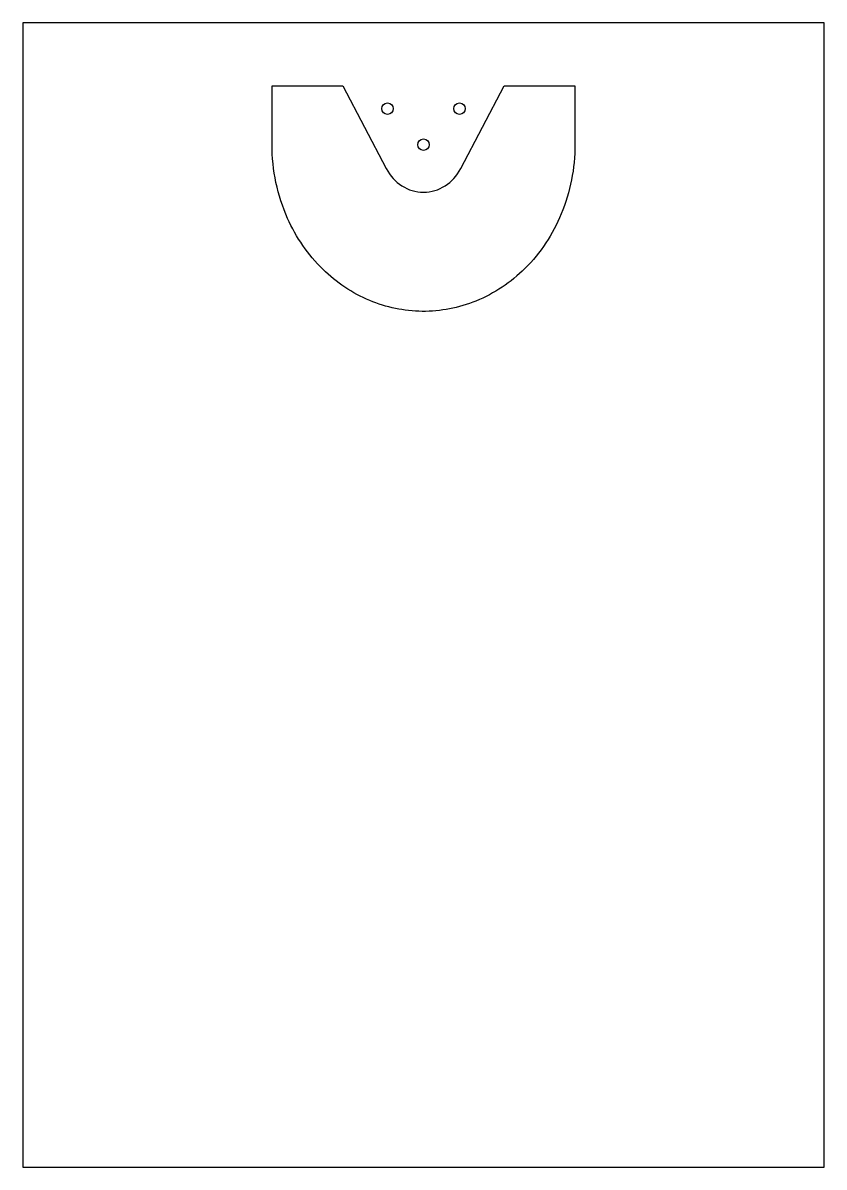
# Model space of a CAD drawing. Header units: millimetres. Extents: x -105 to 105, y -150 to 150.
import ezdxf

# ---------------------------------------------------------------- set-up
doc = ezdxf.new("R2010")
doc.units = ezdxf.units.MM

msp = doc.modelspace()

# ---------------------------------------------------------------- linework, layer by layer
msp.add_lwpolyline([(105, -150), (105, 150), (-105, 150), (-105, -150)], close=True)
for points in [[(-39.7, 118.07), (-39.7, 133.52), (-21.13, 133.52), (-9.79, 111.83)], [(9.79, 111.83), (21.13, 133.52), (39.7, 133.52), (39.7, 118.07)]]:
    msp.add_lwpolyline(points)
for centre in [(-9.45, 127.52), (9.45, 127.52), (0, 118.07)]:
    msp.add_circle(centre, 1.5)
msp.add_ellipse((0, 118.07), major_axis=(0, 12.47), ratio=0.906308, start_param=2.094395, end_param=4.18879)
msp.add_open_spline([(39.7, 118.07), (39.7, 111.85), (38.49, 105.66), (33.9, 94.57), (30.69, 89.69), (22.91, 81.96), (18.57, 79.03), (9.26, 75.25), (4.48, 74.32), (-5.09, 74.42), (-9.74, 75.39), (-18.68, 79.13), (-22.82, 81.93), (-30.26, 89.21), (-33.38, 93.76), (-36.96, 101.75), (-37.98, 104.91), (-39.35, 111.41), (-39.7, 114.74), (-39.7, 118.07)], degree=3, knots=[0, 0, 0, 0, 1.864297, 1.864297, 3.599955, 3.599955, 5.163639, 5.163639, 6.62483, 6.62483, 8.050464, 8.050464, 9.544262, 9.544262, 11.18369, 11.18369, 12.176083, 12.176083, 13.175678, 13.175678, 13.175678, 13.175678])

doc.saveas('drawing.dxf')
